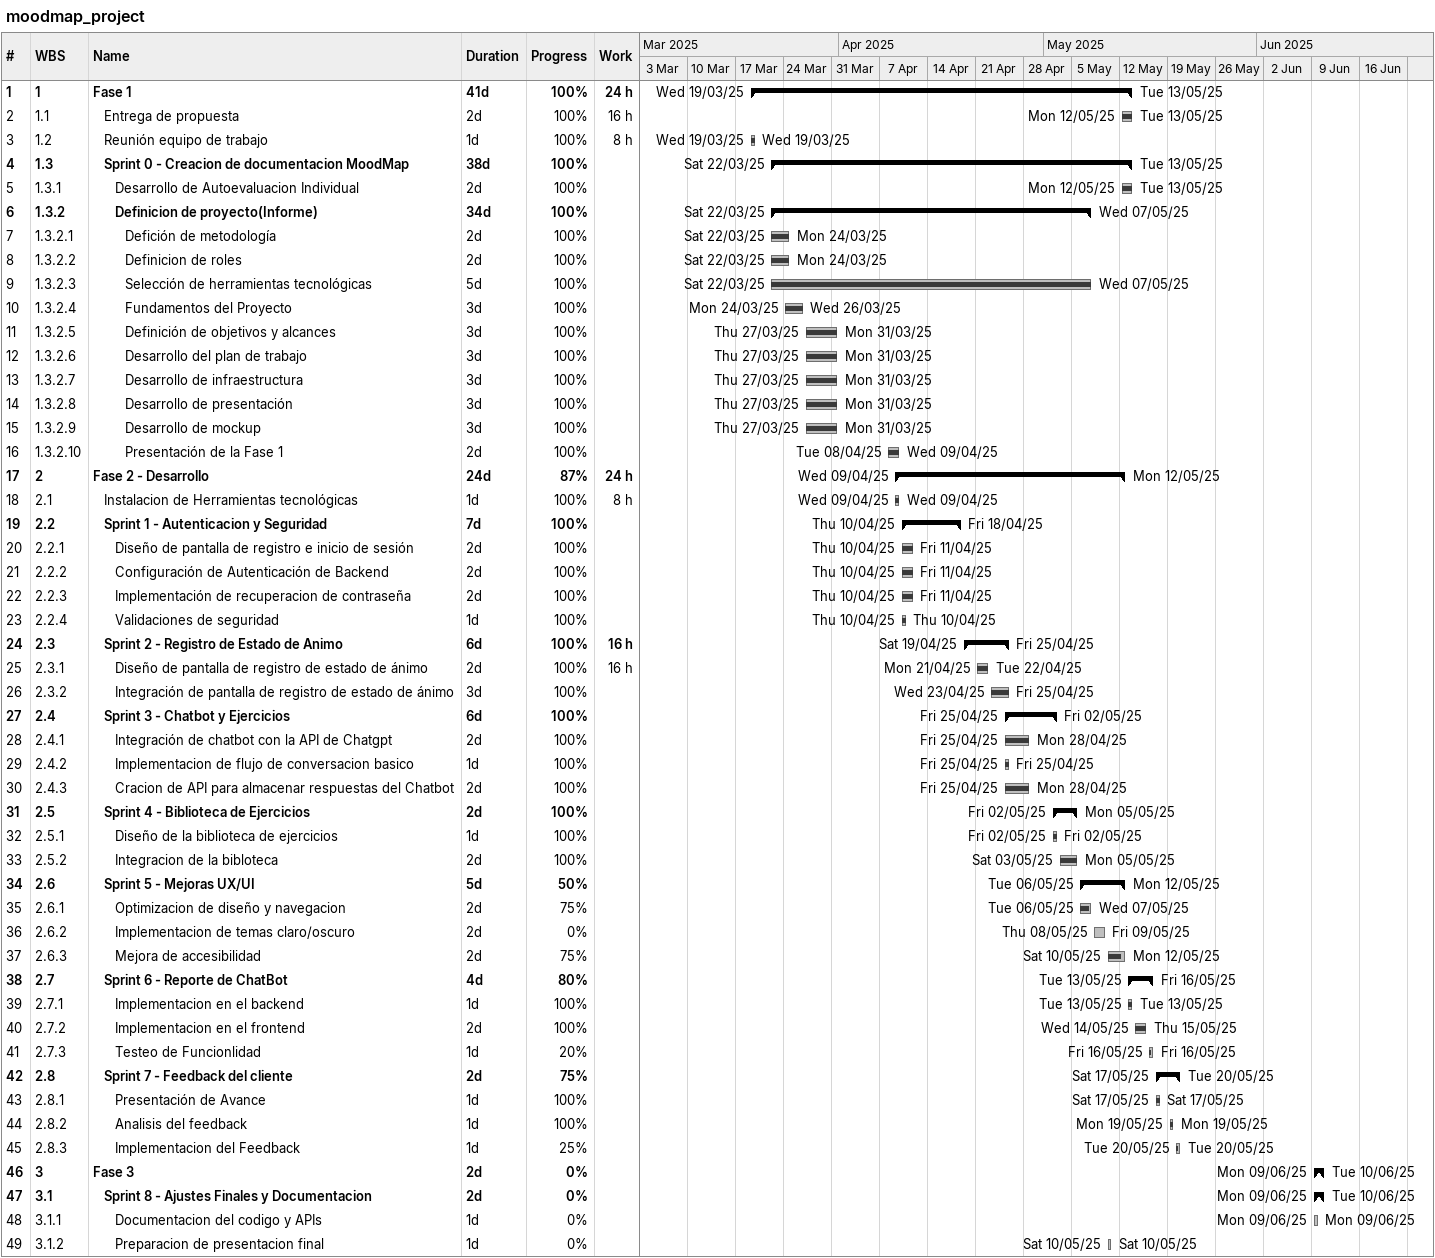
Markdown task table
moodmap_project

| ID | WBS | Task | Duration | Start | Finish | % complete | Work (h) |
|---|---|---|---|---|---|---|---|
| 1 | 1 | **Fase 1** | 41d | 2025-03-19 | 2025-05-13 | 100 | 24 |
| 2 | 1.1 | Entrega de propuesta | 2d | 2025-05-12 | 2025-05-13 | 100 | 16 |
| 3 | 1.2 | Reunión equipo de trabajo | 1d | 2025-03-19 | 2025-03-19 | 100 | 8 |
| 4 | 1.3 | **Sprint 0 - Creacion de documentacion MoodMap** | 38d | 2025-03-22 | 2025-05-13 | 100 |  |
| 5 | 1.3.1 | Desarrollo de Autoevaluacion Individual | 2d | 2025-05-12 | 2025-05-13 | 100 |  |
| 6 | 1.3.2 | **Definicion de proyecto(Informe)** | 34d | 2025-03-22 | 2025-05-07 | 100 |  |
| 7 | 1.3.2.1 | Defición de metodología | 2d | 2025-03-22 | 2025-03-24 | 100 |  |
| 8 | 1.3.2.2 | Definicion de roles | 2d | 2025-03-22 | 2025-03-24 | 100 |  |
| 9 | 1.3.2.3 | Selección de herramientas tecnológicas | 5d | 2025-03-22 | 2025-05-07 | 100 |  |
| 10 | 1.3.2.4 | Fundamentos del Proyecto | 3d | 2025-03-24 | 2025-03-26 | 100 |  |
| 11 | 1.3.2.5 | Definición de objetivos y alcances | 3d | 2025-03-27 | 2025-03-31 | 100 |  |
| 12 | 1.3.2.6 | Desarrollo del plan de trabajo | 3d | 2025-03-27 | 2025-03-31 | 100 |  |
| 13 | 1.3.2.7 | Desarrollo de infraestructura | 3d | 2025-03-27 | 2025-03-31 | 100 |  |
| 14 | 1.3.2.8 | Desarrollo de presentación | 3d | 2025-03-27 | 2025-03-31 | 100 |  |
| 15 | 1.3.2.9 | Desarrollo de mockup | 3d | 2025-03-27 | 2025-03-31 | 100 |  |
| 16 | 1.3.2.10 | Presentación de la Fase 1 | 2d | 2025-04-08 | 2025-04-09 | 100 |  |
| 17 | 2 | **Fase 2 - Desarrollo** | 24d | 2025-04-09 | 2025-05-12 | 87 | 24 |
| 18 | 2.1 | Instalacion de Herramientas tecnológicas | 1d | 2025-04-09 | 2025-04-09 | 100 | 8 |
| 19 | 2.2 | **Sprint 1 - Autenticacion y Seguridad** | 7d | 2025-04-10 | 2025-04-18 | 100 |  |
| 20 | 2.2.1 | Diseño de pantalla de registro e inicio de sesión | 2d | 2025-04-10 | 2025-04-11 | 100 |  |
| 21 | 2.2.2 | Configuración de Autenticación de Backend | 2d | 2025-04-10 | 2025-04-11 | 100 |  |
| 22 | 2.2.3 | Implementación de recuperacion de contraseña | 2d | 2025-04-10 | 2025-04-11 | 100 |  |
| 23 | 2.2.4 | Validaciones de seguridad | 1d | 2025-04-10 | 2025-04-10 | 100 |  |
| 24 | 2.3 | **Sprint 2 - Registro de Estado de Animo** | 6d | 2025-04-19 | 2025-04-25 | 100 | 16 |
| 25 | 2.3.1 | Diseño de pantalla de registro de estado de ánimo | 2d | 2025-04-21 | 2025-04-22 | 100 | 16 |
| 26 | 2.3.2 | Integración de pantalla de registro de estado de ánimo | 3d | 2025-04-23 | 2025-04-25 | 100 |  |
| 27 | 2.4 | **Sprint 3 - Chatbot y Ejercicios** | 6d | 2025-04-25 | 2025-05-02 | 100 |  |
| 28 | 2.4.1 | Integración de chatbot con la API de Chatgpt | 2d | 2025-04-25 | 2025-04-28 | 100 |  |
| 29 | 2.4.2 | Implementacion de flujo de conversacion basico | 1d | 2025-04-25 | 2025-04-25 | 100 |  |
| 30 | 2.4.3 | Cracion de API para almacenar respuestas del Chatbot | 2d | 2025-04-25 | 2025-04-28 | 100 |  |
| 31 | 2.5 | **Sprint 4 - Biblioteca de Ejercicios** | 2d | 2025-05-02 | 2025-05-05 | 100 |  |
| 32 | 2.5.1 | Diseño de la biblioteca de ejercicios | 1d | 2025-05-02 | 2025-05-02 | 100 |  |
| 33 | 2.5.2 | Integracion de la bibloteca | 2d | 2025-05-03 | 2025-05-05 | 100 |  |
| 34 | 2.6 | **Sprint 5 - Mejoras UX/UI** | 5d | 2025-05-06 | 2025-05-12 | 50 |  |
| 35 | 2.6.1 | Optimizacion de diseño y navegacion | 2d | 2025-05-06 | 2025-05-07 | 75 |  |
| 36 | 2.6.2 | Implementacion de temas claro/oscuro | 2d | 2025-05-08 | 2025-05-09 | 0 |  |
| 37 | 2.6.3 | Mejora de accesibilidad | 2d | 2025-05-10 | 2025-05-12 | 75 |  |
| 38 | 2.7 | **Sprint 6 - Reporte de ChatBot** | 4d | 2025-05-13 | 2025-05-16 | 80 |  |
| 39 | 2.7.1 | Implementacion en el backend | 1d | 2025-05-13 | 2025-05-13 | 100 |  |
| 40 | 2.7.2 | Implementacion en el frontend | 2d | 2025-05-14 | 2025-05-15 | 100 |  |
| 41 | 2.7.3 | Testeo de Funcionlidad | 1d | 2025-05-16 | 2025-05-16 | 20 |  |
| 42 | 2.8 | **Sprint 7 - Feedback del cliente** | 2d | 2025-05-17 | 2025-05-20 | 75 |  |
| 43 | 2.8.1 | Presentación de Avance | 1d | 2025-05-17 | 2025-05-17 | 100 |  |
| 44 | 2.8.2 | Analisis del feedback | 1d | 2025-05-19 | 2025-05-19 | 100 |  |
| 45 | 2.8.3 | Implementacion del Feedback | 1d | 2025-05-20 | 2025-05-20 | 25 |  |
| 46 | 3 | **Fase 3** | 2d | 2025-06-09 | 2025-06-10 | 0 |  |
| 47 | 3.1 | **Sprint 8 - Ajustes Finales y Documentacion** | 2d | 2025-06-09 | 2025-06-10 | 0 |  |
| 48 | 3.1.1 | Documentacion del codigo y APIs | 1d | 2025-06-09 | 2025-06-09 | 0 |  |
| 49 | 3.1.2 | Preparacion de presentacion final | 1d | 2025-05-10 | 2025-05-10 | 0 |  |
